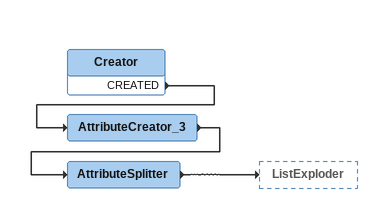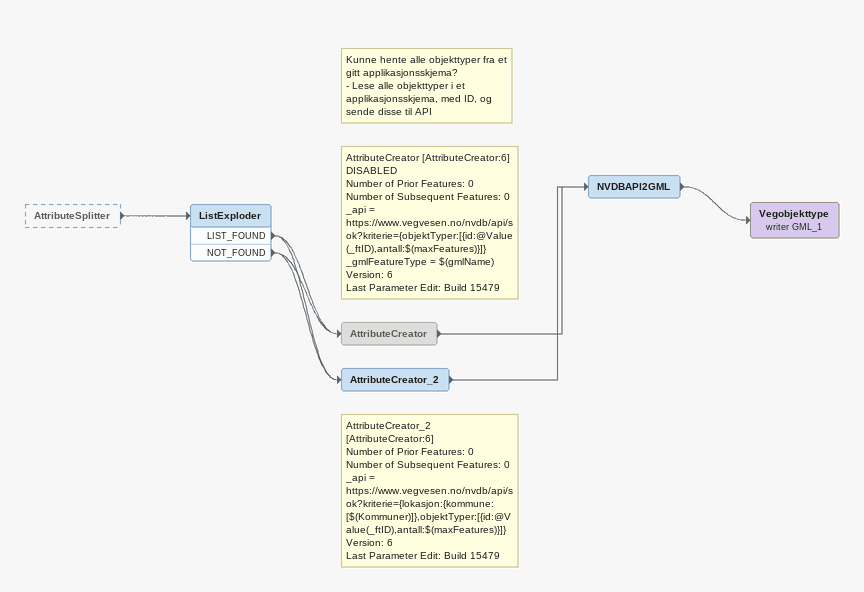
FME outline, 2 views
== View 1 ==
Creator
    CREATED -> AttributeCreator_3
AttributeCreator_3
    -> AttributeSplitter
AttributeSplitter
    -> ListExploder

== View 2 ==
AttributeSplitter [outside]
    -> ListExploder
ListExploder
    LIST_FOUND -> AttributeCreator
    LIST_FOUND -> AttributeCreator_2
    NOT_FOUND -> AttributeCreator_2
    NOT_FOUND -> AttributeCreator
Note: Kunne hente alle objekttyper fra et gitt applikasjonsskjema? / - Lese alle objekttyper i et applikasjonsskjema, med ID, og sende disse til API
Note: AttributeCreator [AttributeCreator:6] / DISABLED / Number of Prior Features: 0 / Number of Subsequent Features: 0 / _api = https://www.vegvesen.no/nvdb/api/sok?kriterie={objektTyper:[{id:@Value(_ftID),antall:$(maxFeatures)}]} / _gmlFeatureType = $(gmlName) / Version: 6 / Last Parameter Edit: Build 15479
AttributeCreator [off]
    -> NVDBAPI2GML
Note: AttributeCreator_2 [AttributeCreator:6] / Number of Prior Features: 0 / Number of Subsequent Features: 0 / _api = https://www.vegvesen.no/nvdb/api/sok?kriterie={lokasjon:{kommune: [$(Kommuner)]},objektTyper:[{id:@Value(_ftID),antall:$(maxFeatures)}]} / Version: 6 / Last Parameter Edit: Build 15479
AttributeCreator_2
    -> NVDBAPI2GML
NVDBAPI2GML
    -> Vegobjekttype (writer GML_1)
Vegobjekttype (writer GML_1)
